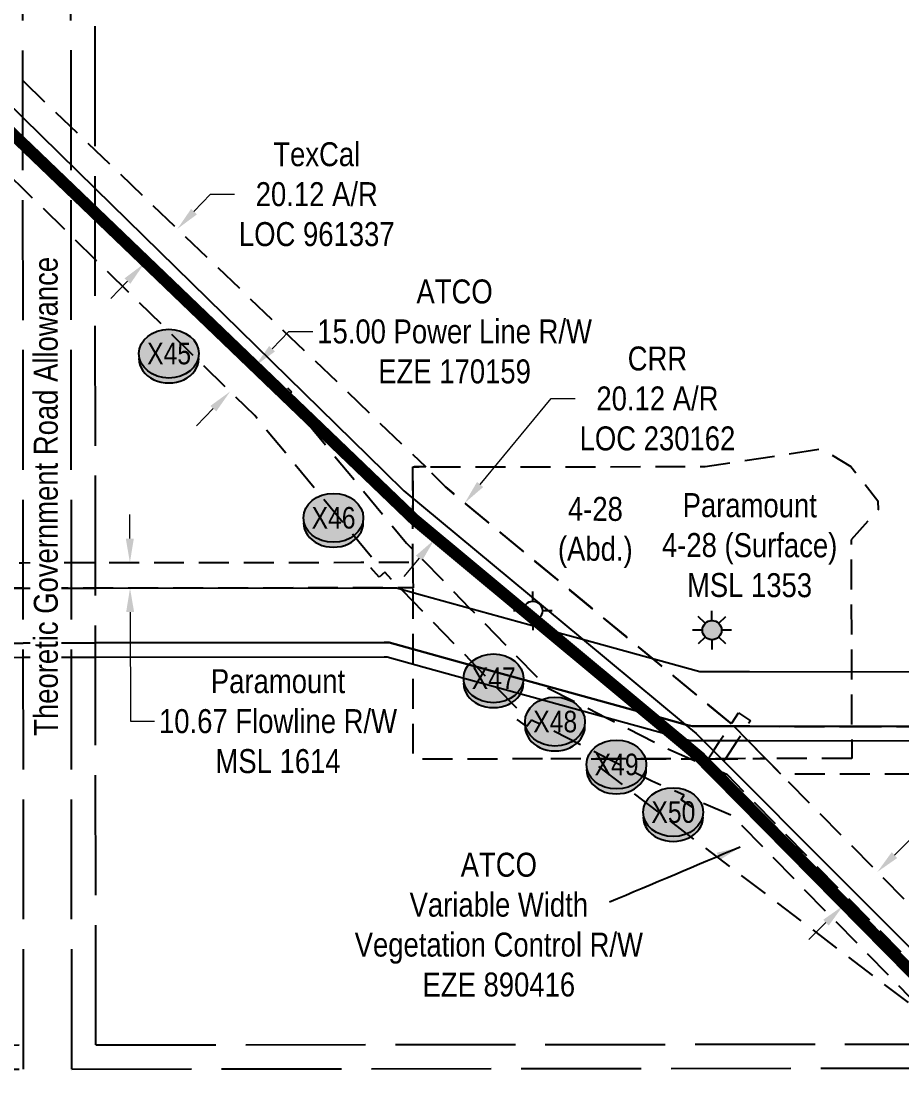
# Model space of a CAD drawing. Extents: x 500622 to 512229, y 6022177 to 6028063.
# Drawn here: x 503147.6 to 503515, y 6026365.4 to 6026805 of the extents above; entities that cross this region are included whole.
import ezdxf
from ezdxf.enums import TextEntityAlignment as Align

# ---------------------------------------------------------------- set-up
doc = ezdxf.new("R2010")
doc.units = 0
doc.header["$LTSCALE"] = 5
doc.header["$PDMODE"] = 3
doc.header["$PDSIZE"] = 30
for name, pattern in [('foc-ACCESSROAD', [3.75, 2.5, -1.25]), ('foc-FLOWLINE', [3.75, 2.5, -1.25]), ('foc-UNSURVEYED', [12.5, 10, -2.5])]:
    doc.linetypes.add(name, pattern=pattern)
doc.layers.get('Defpoints').update_dxf_attribs({"color": 9})
for name, color, linetype in [('F-AR', 190, 'foc-ACCESSROAD'), ('F-EZE', 190, 'foc-FLOWLINE'), ('F-RW', 190, 'Continuous'), ('F-WS', 190, 'foc-ACCESSROAD'), ('F-WS-S', 190, 'Continuous'), ('L-ROAD-T', 7, 'Continuous'), ('L-USEC', 7, 'foc-UNSURVEYED'), ('P-CROSSINGS', 250, 'Continuous')]:
    doc.layers.add(name, color=color, linetype=linetype)
for name, color, linetype, lineweight in [('F-AR-T', 190, 'Continuous', 9), ('F-EZE-T', 190, 'Continuous', 9), ('F-RW-T2', 190, 'Continuous', 9), ('F-WS-T', 190, 'Continuous', 9)]:
    doc.layers.add(name, color=color, linetype=linetype, lineweight=lineweight)
doc.layers.add('P-PROPOSED-WL2', color=7, linetype='Continuous', true_color=0x05c1ff)
doc.styles.add('80CG', font='ARIALN.TTF', dxfattribs={"height": 10})
doc.styles.add('80L', font='ARIALN.TTF', dxfattribs={"height": 10})
doc.styles.add('Crossing', font='ARIALN.TTF', dxfattribs={"height": 10})
doc.dimstyles.new('Compass 5 000', dxfattribs={"dimscale": 5, "dimtxt": 9, "dimasz": 2, "dimexe": 0.2, "dimexo": 0.0625, "dimgap": 0.5, "dimtad": 0, "dimtih": 1, "dimtoh": 1, "dimzin": 0, "dimdsep": 46, "dimtxsty": '80CG', "dimcen": 0.1, "dimse1": 1, "dimse2": 1, "dimclrd": 256, "dimclrt": 256, "dimaunit": 1, "dimadec": 4, "dimazin": 0, "dimtfac": 0.06, "dimtofl": 0, "dimtmove": 0, "dimatfit": 1, "dimfxl": 0.2, "dimtolj": 1, "dimtzin": 0, "dimlwd": -1, "dimarcsym": 0})

# ---------------------------------------------------------------- blocks, each defined once
blk = doc.blocks.new('*D888')
at = {"layer": 'Defpoints', "color": 0, "transparency": 16777216}
for p in [(503192.98, 6026579.12), (503257.02, 6026579.4), (503257.06, 6026568.74)]:
    blk.add_point(p, dxfattribs=at)
at = {"layer": 'F-RW-T2', "transparency": 16777216}
for p, q in [((503192.94, 6026589.12), (503192.9, 6026599.12)), ((503193.08, 6026558.46), (503193.28, 6026512.91)), ((503193.28, 6026512.91), (503203.28, 6026512.91))]:
    blk.add_line(p, q, dxfattribs=at)
for points in [[(503194.61, 6026589.13), (503191.27, 6026589.11), (503192.98, 6026579.12)], [(503194.74, 6026558.46), (503191.41, 6026558.45), (503193.03, 6026568.46)]]:
    blk.add_solid(points, dxfattribs=at)
at = {"layer": 'F-RW-T2', "transparency": 16777216, "insert": (503254.77, 6026512.91), "char_height": 10, "attachment_point": 5, "style": '80CG'}
blk.add_mtext('\\A1;Paramount\\P10.67 Flowline R/W\\PMSL 1614', dxfattribs=at)
blk = doc.blocks.new('*D889')
at = {"layer": 'Defpoints', "color": 0, "transparency": 16777216}
for p in [(503016.81, 6026885.09), (503107.25, 6026796.46), (503096.75, 6026785.74)]:
    blk.add_point(p, dxfattribs=at)
at = {"layer": 'F-RW-T2', "transparency": 16777216}
for p, q in [((503023.8, 6026892.24), (503038.17, 6026906.9)), ((503038.17, 6026906.9), (503048.17, 6026906.9)), ((502999.3, 6026867.23), (502992.3, 6026860.09))]:
    blk.add_line(p, q, dxfattribs=at)
for points in [[(503022.61, 6026893.4), (503024.99, 6026891.07), (503016.81, 6026885.09)], [(502998.11, 6026868.4), (503000.49, 6026866.07), (503006.3, 6026874.37)]]:
    blk.add_solid(points, dxfattribs=at)
at = {"layer": 'F-RW-T2', "transparency": 16777216, "insert": (503107.31, 6026906.9), "char_height": 10, "attachment_point": 5, "style": '80CG', "bg_fill": 3, "box_fill_scale": 1.1, "bg_fill_color": 256, "bg_fill_true_color": 13158600, "bg_fill_transparency": 0}
blk.add_mtext('\\A1;ATCO\\P15.00 Power Line R/W\\PEZE 170159', dxfattribs=at)
blk = doc.blocks.new('*D890')
at = {"layer": 'Defpoints', "color": 0, "transparency": 16777216}
for p in [(503205.09, 6026700.59), (503194.58, 6026689.87), (503245.28, 6026661.2)]:
    blk.add_point(p, dxfattribs=at)
at = {"layer": 'F-RW-T2', "transparency": 16777216}
for p, q in [((503252.28, 6026668.35), (503259.28, 6026675.49)), ((503259.28, 6026675.49), (503269.28, 6026675.49)), ((503227.78, 6026643.34), (503220.78, 6026636.2))]:
    blk.add_line(p, q, dxfattribs=at)
for points in [[(503251.09, 6026669.51), (503253.47, 6026667.18), (503245.28, 6026661.2)], [(503226.59, 6026644.51), (503228.97, 6026642.18), (503234.78, 6026650.48)]]:
    blk.add_solid(points, dxfattribs=at)
at = {"layer": 'F-RW-T2', "transparency": 16777216, "insert": (503328.42, 6026675.49), "char_height": 10, "attachment_point": 5, "style": '80CG'}
blk.add_mtext('\\A1;ATCO\\P15.00 Power Line R/W\\PEZE 170159', dxfattribs=at)
blk = doc.blocks.new('*D896')
at = {"layer": 'Defpoints', "color": 0, "transparency": 16777216}
for p in [(503487.44, 6026467.66), (503473.11, 6026453.53), (503504.8, 6026450.06)]:
    blk.add_point(p, dxfattribs=at)
at = {"layer": 'F-AR-T', "transparency": 16777216}
for p, q in [((503511.92, 6026457.08), (503519.04, 6026464.1)), ((503519.04, 6026464.1), (503529.04, 6026464.1)), ((503483.36, 6026428.9), (503476.24, 6026421.88))]:
    blk.add_line(p, q, dxfattribs=at)
for points in [[(503510.75, 6026458.26), (503513.09, 6026455.89), (503504.8, 6026450.06)], [(503482.18, 6026430.09), (503484.53, 6026427.71), (503490.47, 6026435.92)]]:
    blk.add_solid(points, dxfattribs=at)
at = {"layer": 'F-AR-T', "transparency": 16777216, "insert": (503563.36, 6026464.1), "char_height": 10, "attachment_point": 5, "style": '80CG'}
blk.add_mtext('\\A1;CRR\\P20.12 A/R\\PLOC 211338', dxfattribs=at)
blk = doc.blocks.new('*D897')
at = {"layer": 'Defpoints', "color": 0, "transparency": 16777216}
for p in [(503332.69, 6026604.01), (503333.14, 6026603.64), (503320.4, 6026588.28)]:
    blk.add_point(p, dxfattribs=at)
at = {"layer": 'F-AR-T', "transparency": 16777216}
for p, q in [((503339.08, 6026611.71), (503368.78, 6026647.53)), ((503368.78, 6026647.53), (503378.78, 6026647.53)), ((503313.58, 6026580.95), (503307.19, 6026573.25))]:
    blk.add_line(p, q, dxfattribs=at)
for points in [[(503337.79, 6026612.77), (503340.36, 6026610.64), (503332.69, 6026604.01)], [(503312.29, 6026582.01), (503314.86, 6026579.89), (503319.96, 6026588.65)]]:
    blk.add_solid(points, dxfattribs=at)
at = {"layer": 'F-AR-T', "transparency": 16777216, "insert": (503413.05, 6026647.53), "char_height": 10, "attachment_point": 5, "style": '80CG'}
blk.add_mtext('\\A1;CRR\\P20.12 A/R\\PLOC 230162', dxfattribs=at)
blk = doc.blocks.new('*D910')
at = {"layer": 'Defpoints', "color": 0, "transparency": 16777216}
for p in [(503212.79, 6026718.32), (503281.87, 6026652.11), (503267.95, 6026637.59)]:
    blk.add_point(p, dxfattribs=at)
at = {"layer": 'F-EZE-T', "transparency": 16777216}
for p, q in [((503219.71, 6026725.54), (503226.63, 6026732.76)), ((503226.63, 6026732.76), (503236.63, 6026732.76)), ((503191.95, 6026696.57), (503185.03, 6026689.35))]:
    blk.add_line(p, q, dxfattribs=at)
for points in [[(503218.51, 6026726.69), (503220.92, 6026724.38), (503212.79, 6026718.32)], [(503190.75, 6026697.72), (503193.15, 6026695.42), (503198.87, 6026703.79)]]:
    blk.add_solid(points, dxfattribs=at)
at = {"layer": 'F-EZE-T', "transparency": 16777216, "insert": (503270.93, 6026732.76), "char_height": 10, "attachment_point": 5, "style": '80CG'}
blk.add_mtext('\\A1;TexCal\\P20.12 A/R\\PLOC 961337', dxfattribs=at)
blk = doc.blocks.new('Gabd')
for p, q in [((0, 0.808), (0, 1.616)), ((-0.808, 0), (-1.616, 0)), ((1.616, 0), (0.808, 0)), ((0, -0.808), (0, -1.616))]:
    blk.add_line(p, q)
blk.add_circle((0, 0), 0.8)
blk = doc.blocks.new('GAS')
h = blk.add_hatch(color=255)
h.dxf.hatch_style = 1
edge = h.paths.add_edge_path()
edge.add_arc((0, 0), 0.9, 0, 360)
for p, q in [((-0.571, 0.571), (-1.142, 1.142)), ((0, 0.808), (0, 1.616)), ((0.571, 0.571), (1.142, 1.142)), ((-0.808, 0), (-1.616, 0)), ((1.616, 0), (0.808, 0)), ((-0.571, -0.571), (-1.142, -1.142)), ((0, -0.808), (0, -1.616)), ((1.142, -1.142), (0.571, -0.571))]:
    blk.add_line(p, q)
blk.add_circle((0, 0), 0.8)
blk = doc.blocks.new('xing2')
h = blk.add_hatch(color=50)
h.dxf.hatch_style = 1
edge = h.paths.add_edge_path()
edge.add_ellipse((0, 0), major_axis=(-12.5, 0), ratio=0.816297, start_angle=0, end_angle=360)
h = blk.add_hatch(color=250)
h.dxf.hatch_style = 1
edge = h.paths.add_edge_path()
edge.add_ellipse((0, -2.05), major_axis=(-12.5, 0), ratio=0.816297, start_angle=0, end_angle=180)
edge.add_line((12.5, -2.05), (12.5, 0))
edge.add_ellipse((0, 0), major_axis=(-12.5, 0), ratio=0.816297, start_angle=0, end_angle=180, ccw=False)
edge.add_line((-12.5, 0), (-12.5, -2.05))
at = {"color": 250}
blk.add_ellipse((0, 0), major_axis=(-12.5, 0), ratio=0.816297, dxfattribs=at)
blk.add_ellipse((0, -2.05), major_axis=(-12.5, 0), ratio=0.816297, start_param=0, end_param=3.141593, dxfattribs=at)
at = {"color": 250, "style": 'Crossing'}
blk.add_attdef('CROSSING', text='', height=9, dxfattribs=at).set_placement((0.09, 0.02), align=Align.MIDDLE_CENTER)
at = {"color": 250, "style": 'Crossing', "flags": 1}
for tag, p in [('OWNER', (0.09, -12.49)), ('DESCRIPTION', (0.09, -25.77)), ('LOCATION', (0.09, -39.3)), ('DWG_REF', (0.09, -52.84))]:
    blk.add_attdef(tag, text='', height=9, dxfattribs=at).set_placement(p, align=Align.MIDDLE_CENTER)

msp = doc.modelspace()

# ---------------------------------------------------------------- linework, layer by layer
at = {"layer": 'F-AR', "flags": 128}
for points in [[(502972.298, 6026948.578), (502997.013, 6026925.122), (503148.309, 6026780.12), (503178.49, 6026751.193), (503316.365, 6026619.054), (503311.06, 6026619.053), (503311.065, 6026605.863), (503311.068, 6026597.937), (503311.068, 6026596.261), (503178.511, 6026723.305), (503148.33, 6026752.472), (503109.905, 6026789.058), (503023.252, 6026872.107), (502982.23, 6026911.422), (502957.517, 6026934.881), (502950.337, 6026941.872), (502945.125, 6026937.147), (502907.599, 6026902.283), (502896.408, 6026891.919), (502872.013, 6026869.327), (502763.488, 6026762.97), (502734.228, 6026734.185), (502720.193, 6026720.307), (502713.486, 6026713.652), (502602.97, 6026603.976), (502602.961, 6026616.174), (502602.949, 6026632.309), (502706.058, 6026734.566), (502717.218, 6026745.579), (502721.292, 6026749.584), (502725.982, 6026754.226), (502734.642, 6026762.771), (502749.407, 6026777.341), (502858.043, 6026883.808), (502865.861, 6026891.22), (502879.942, 6026904.129), (502891.09, 6026914.475), (502935.934, 6026956.088), (502945.964, 6026965.418), (502950.551, 6026969.653), (502953.885, 6026966.422), (502957.436, 6026962.981), (502965.093, 6026955.652), (502972.298, 6026948.578)], [(503450.889, 6026504.72), (503458.186, 6026497.322), (503441.949, 6026497.317), (503439.711, 6026497.316), (503432.96, 6026497.313), (503431.101, 6026497.312), (503429.902, 6026497.312), (503418.135, 6026507.106), (503406.697, 6026516.583), (503363.8, 6026552.126), (503311.068, 6026596.095), (503311.068, 6026597.937), (503311.065, 6026605.863), (503311.06, 6026619.052), (503316.365, 6026619.054), (503324.628, 6026610.694), (503410.98, 6026539.1), (503443.9, 6026511.807), (503444.88, 6026510.812), (503450.889, 6026504.72)], [(502629.777, 6026567.826), (502602.998, 6026567.797), (502602.99, 6026578.469), (502636.103, 6026578.505), (502673.091, 6026578.545), (503148.462, 6026579.08), (503178.62, 6026579.113), (503289.342, 6026579.237), (503306.832, 6026579.257), (503311.073, 6026579.262), (503311.076, 6026572.21), (503311.079, 6026568.589), (503304.205, 6026568.582), (503299.044, 6026568.576), (503295.765, 6026568.572), (503178.629, 6026568.441), (503148.47, 6026568.407), (502668.011, 6026567.867), (502667.429, 6026567.867), (502631.132, 6026567.828), (502629.777, 6026567.826)], [(503940.318, 6025981.474), (503939.699, 6025980.514), (503937.371, 6025982.873), (503633.794, 6026290.646), (503577.114, 6026348.109), (503568.462, 6026356.888), (503547.396, 6026378.239), (503429.91, 6026497.312), (503431.101, 6026497.312), (503432.96, 6026497.313), (503439.711, 6026497.315), (503441.949, 6026497.316), (503458.186, 6026497.322), (503464.591, 6026490.829), (503575.609, 6026378.267), (503605.328, 6026348.137), (503950.131, 6025998.569), (503957.678, 6025995.55), (503967.794, 6025991.503), (503957.205, 6025991.311), (503946.23, 6025991.112), (503945.707, 6025990.343), (503942.415, 6025984.913), (503940.318, 6025981.474)]]:
    msp.add_lwpolyline(points, close=True, dxfattribs=at)
at = {"layer": 'F-AR'}
msp.add_lwpolyline([(503998.022, 6026492.408), (503998.796, 6026490.584), (503970.427, 6026490.598), (503464.591, 6026490.829), (503458.186, 6026497.322), (503450.889, 6026504.72), (503444.88, 6026510.812), (503451.528, 6026510.811), (503493.981, 6026510.801), (503873.454, 6026510.727), (503881.933, 6026510.725), (503941.276, 6026510.716), (503943.37, 6026510.716), (503970.409, 6026510.712), (503990.255, 6026510.708), (503992.841, 6026504.616), (503998.022, 6026492.408)], close=True, dxfattribs=at)
at = {"layer": 'F-EZE', "flags": 128}
for points in [[(503178.508, 6026726.636), (503253.993, 6026652.668), (503256.321, 6026654.793), (503260.368, 6026650.361), (503258.163, 6026648.348), (503262.592, 6026642.72), (503308.388, 6026587.238), (503311.073, 6026584.476), (503334.711, 6026560.158), (503366.2, 6026527.765), (503366.874, 6026527.072), (503391.835, 6026514.367), (503417.101, 6026501.508), (503426.869, 6026497.307), (503432.572, 6026494.686), (503433.002, 6026495.408), (503434.256, 6026497.313), (503436.426, 6026500.608), (503439.135, 6026504.722), (503443.145, 6026510.812), (503443.866, 6026511.872), (503446.838, 6026516.422), (503451.851, 6026513.121), (503450.33, 6026510.811), (503448.148, 6026507.497), (503446.321, 6026504.721), (503441.445, 6026497.316), (503440.756, 6026496.269), (503438.224, 6026492.424), (503441.986, 6026490.806), (503552.242, 6026378.243), (503581.756, 6026348.113), (503677.055, 6026250.828), (503934.077, 6025988.455), (503941.244, 6025986.096), (503942.803, 6025985.581), (503956.065, 6025981.088), (503957.056, 6025980.891), (503966.272, 6025977.857), (503970.898, 6025976.335), (503976.888, 6025974.363), (504231.225, 6025981.286), (504239.354, 6025981.508), (504243.548, 6025981.622), (504244.005, 6025981.635), (504260.85, 6025963.706), (504415.54, 6025799.074), (504514.391, 6025693.879), (504555.616, 6025654.046), (504668.439, 6025545.035), (504773.343, 6025443.68), (504803.533, 6025414.511), (505056.584, 6025170.01), (505064.131, 6025162.718), (505121.189, 6025107.593), (505120.386, 6025106.761), (505118.3, 6025104.603), (505116.215, 6025102.445), (505113.891, 6025100.04), (505107.044, 6025106.655), (505104.788, 6025104.284), (505136.413, 6025074.188), (505148.624, 6025062.568), (505150.81, 6025064.721), (505153.178, 6025062.317), (505155.023, 6025060.445), (505152.974, 6025058.428), (505217.677, 6024996.857), (505232.384, 6024988.111), (505239.788, 6024987.264), (505249.744, 6024986.126), (505259.698, 6024984.988), (505272.644, 6024983.508), (505372.925, 6024972.044), (505595.76, 6024947.59), (505729.555, 6024932.908), (506054.394, 6024898.619), (506077.115, 6024896.221), (506087.015, 6024894.915), (506087.509, 6024899.638), (506099.497, 6024898.352), (506102.429, 6024898.037), (506101.952, 6024893.594), (506107.432, 6024893.012), (506105.846, 6024878.09), (506100.351, 6024878.674), (506099.318, 6024868.758), (506098.481, 6024860.874), (506097.837, 6024854.811), (506097.206, 6024848.744), (506096.43, 6024842.034), (506170.129, 6024834.14), (506170.033, 6024841.051), (506169.949, 6024847.191), (506169.864, 6024853.332), (506169.754, 6024861.318), (506169.541, 6024876.751), (506175.542, 6024876.833), (506175.765, 6024860.684), (506175.875, 6024852.698), (506175.96, 6024846.557), (506176.045, 6024840.417), (506176.141, 6024833.495), (506397.751, 6024809.756), (506427.914, 6024806.524), (506626.097, 6024785.286), (506656.44, 6024782.035), (507018.375, 6024743.27), (507068.556, 6024737.896), (507087.885, 6024735.826), (507110.954, 6024733.355), (507138.525, 6024730.401), (507149.975, 6024729.176), (507167.813, 6024727.267), (507213.486, 6024722.379), (507219.814, 6024721.702), (507223.602, 6024721.296), (507384.284, 6024704.1), (507399.193, 6024702.505), (507400.016, 6024702.416), (507400.982, 6024704.098), (507404.857, 6024710.748), (507406.439, 6024713.471), (507415.935, 6024729.815), (507417.804, 6024733.032), (507422.547, 6024741.196), (507424.002, 6024743.694), (507429.129, 6024752.524), (507433.934, 6024760.795), (507445.287, 6024780.276), (507446.171, 6024751.986), (507441.367, 6024743.711), (507434.776, 6024732.373), (507432.288, 6024728.09), (507423.448, 6024712.875), (507421.209, 6024709.025), (507418.931, 6024705.102), (507417.35, 6024702.38), (507416.355, 6024700.668), (507419.218, 6024700.361), (507424.208, 6024699.827), (507436.271, 6024698.537), (507439.104, 6024698.234), (507467.004, 6024695.293), (507514.016, 6024690.196), (507526.476, 6024688.901), (507529.721, 6024688.587), (507541.413, 6024687.456), (507556.49, 6024685.971), (508021.797, 6024636.852), (508051.961, 6024633.674), (508194.174, 6024618.69), (508193.849, 6024615.653), (508193.697, 6024614.226), (508206.063, 6024612.922), (508245.85, 6024608.719), (508255.797, 6024607.669), (508257.838, 6024607.453), (508260.552, 6024606.814), (508273.168, 6024603.848), (508283.396, 6024601.443), (508292.995, 6024599.186), (508296.041, 6024598.47), (508296.372, 6024598.393), (508299.086, 6024597.566), (508316.177, 6024592.357), (508323.494, 6024590.127), (508323.496, 6024588.826), (508323.506, 6024583.849), (508317.224, 6024585.763), (508316.189, 6024586.078), (508299.098, 6024591.287), (508296.053, 6024592.215), (508294.808, 6024592.595), (508293.007, 6024593.018), (508283.392, 6024595.279), (508260.608, 6024600.622), (508256.828, 6024601.524), (508255.165, 6024601.7), (508205.431, 6024606.951), (508193.058, 6024608.257), (508192.579, 6024603.773), (508051.987, 6024618.583), (508021.823, 6024621.76), (507594.246, 6024666.795), (507525.331, 6024674.057), (507509.745, 6024675.7), (507475.483, 6024679.311), (507467.914, 6024680.109), (507462.678, 6024680.661), (507452.148, 6024681.771), (507437.346, 6024683.33), (507425.122, 6024684.638), (507420.136, 6024685.172), (507408.1, 6024686.46), (507407.654, 6024685.442), (507404.066, 6024679.518), (507398.326, 6024682.853), (507391.092, 6024687.056), (507391.761, 6024688.208), (507382.524, 6024689.197), (507247.954, 6024703.598), (507237.88, 6024704.676), (507219.838, 6024706.608), (507192.094, 6024709.631), (507172.23, 6024711.703), (507136.927, 6024715.481), (507121.768, 6024717.105), (507098.622, 6024719.583), (507079.294, 6024721.653), (506878.898, 6024743.12), (506655.499, 6024767.048), (506625.157, 6024770.298), (506427.936, 6024791.431), (506397.772, 6024794.662), (506176.35, 6024818.381), (506176.385, 6024815.778), (506170.384, 6024815.695), (506170.337, 6024819.026), (506094.828, 6024827.114), (506094.512, 6024824.166), (506079.592, 6024825.767), (506079.908, 6024828.713), (506074.464, 6024829.296), (506075.706, 6024840.89), (506076.062, 6024844.216), (506081.509, 6024843.633), (506082.293, 6024850.319), (506082.921, 6024856.387), (506083.565, 6024862.45), (506084.398, 6024870.329), (506085.45, 6024880.263), (506075.513, 6024881.313), (506052.805, 6024883.709), (505727.938, 6024917.989), (505595.779, 6024932.492), (505371.276, 6024957.127), (505290.392, 6024966.368), (505277.446, 6024967.846), (505267.492, 6024968.984), (505257.538, 6024970.121), (505241.113, 6024971.998), (505227.506, 6024973.552), (505208.555, 6024984.822), (505147.343, 6025043.072), (505145.543, 6025044.785), (505085.276, 6024985.404), (505084.436, 6024984.182), (505075.131, 6024970.66), (505067.289, 6024959.265), (505060.214, 6024948.982), (505049.216, 6024932.999), (505040.562, 6024938.953), (505060.194, 6024967.483), (505061.025, 6024968.69), (505063.243, 6024971.914), (505075.362, 6024989.487), (505059.88, 6025002.545), (505056.217, 6025005.574), (505060.043, 6025010.199), (505064.298, 6025006.68), (505079.305, 6024994.267), (505137.93, 6025052.031), (505125.44, 6025063.916), (505083.572, 6025103.758), (505076.629, 6025110.366), (505086.974, 6025121.236), (505093.917, 6025114.628), (505096.253, 6025117.082), (505053.573, 6025158.319), (505053.107, 6025157.841), (505051.448, 6025156.147), (505047.165, 6025160.346), (505048.788, 6025162.012), (505049.256, 6025162.49), (504803.549, 6025399.891), (504773.359, 6025429.06), (504733.686, 6025467.39), (504719.211, 6025481.376), (504653.338, 6025545.019), (504509.069, 6025684.415), (504506.884, 6025682.259), (504502.668, 6025686.531), (504504.854, 6025688.689), (504253.121, 6025956.594), (504219.838, 6025970.469), (503978.395, 6025963.896), (503977.9, 6025960.518), (503971.961, 6025961.388), (503972.456, 6025964.763), (503970.909, 6025965.272), (503964.105, 6025967.512), (503956.801, 6025969.916), (503953.88, 6025970.878), (503952.721, 6025971.26), (503937.121, 6025976.395), (503928.363, 6025979.278), (503567.067, 6026348.099), (503537.552, 6026378.229), (503528.995, 6026386.972), (503444.227, 6026473.507), (503429.842, 6026479.694), (503427.962, 6026476.838), (503422.948, 6026480.139), (503424.241, 6026482.102), (503410.727, 6026487.914), (503392.38, 6026497.25), (503360.56, 6026513.447), (503358.544, 6026510.713), (503353.713, 6026514.275), (503355.728, 6026517.009), (503345.956, 6026527.047), (503337.595, 6026535.663), (503311.092, 6026562.928), (503306.106, 6026568.057), (503305.595, 6026568.583), (503299.283, 6026575.076), (503296.955, 6026572.997), (503292.957, 6026577.473), (503294.939, 6026579.244), (503295.284, 6026579.553), (503245.036, 6026640.427), (503178.525, 6026705.607), (503148.344, 6026735.183), (503101.87, 6026780.723), (503016.154, 6026864.722), (502975.174, 6026904.882), (502958.887, 6026920.844), (502951.715, 6026929.499), (502945.148, 6026937.229), (502943.151, 6026939.836), (502939.184, 6026944.624), (502935.572, 6026948.985), (502939.31, 6026952.543), (502941.891, 6026955), (502946.472, 6026959.354), (502950.288, 6026954.743), (502956.234, 6026947.565), (502962.72, 6026939.739), (502969.959, 6026931.001), (502986.192, 6026915.093), (503026.586, 6026875.509), (503112.312, 6026791.504), (503148.327, 6026756.213), (503178.508, 6026726.636)], [(503547.396, 6026378.239), (503568.462, 6026356.888), (503565.26, 6026359.329), (503540.457, 6026378.232), (503503.316, 6026406.553), (503446.257, 6026450.053), (503384.387, 6026497.231), (503394.842, 6026497.251), (503429.923, 6026497.312), (503547.396, 6026378.239)]]:
    msp.add_lwpolyline(points, close=True, dxfattribs=at)
at = {"layer": 'F-RW'}
for points in [[(503116.58, 6026795.859), (503148.321, 6026764.755), (503178.502, 6026735.18), (503299, 6026617.102), (503307.19, 6026609.077), (503381.838, 6026547.146), (503424.655, 6026511.625), (503429.177, 6026507.873), (503432.319, 6026504.723), (503558.52, 6026378.25)], [(503549.916, 6026378.241), (503425.063, 6026503.363), (503421.758, 6026506.105), (503410.341, 6026515.577), (503367.525, 6026551.098), (503303.102, 6026604.545), (503299.007, 6026608.557), (503178.509, 6026726.636), (503148.327, 6026756.212), (503112.312, 6026791.504)], [(502346.684, 6026579.037), (502464.389, 6026572.845), (502481.05, 6026571.969), (502561.265, 6026567.75), (502566.493, 6026567.757), (502580.83, 6026567.773), (502602.998, 6026567.797), (502629.777, 6026567.827), (502667.429, 6026567.868), (503148.47, 6026568.407), (503178.629, 6026568.441), (503295.765, 6026568.573), (503299.044, 6026568.576), (503304.205, 6026568.582), (503315.069, 6026565.582), (503367.525, 6026551.098), (503381.838, 6026547.146), (503430.683, 6026533.66), (503451.507, 6026533.655), (503944.342, 6026533.56)], [(502346.698, 6026556.16), (502464.405, 6026549.968), (502481.067, 6026549.092), (502544.358, 6026545.767), (502557.963, 6026545.046), (502560.671, 6026544.905), (502586.354, 6026544.934), (502603.015, 6026544.952), (502618.903, 6026544.97), (502620.491, 6026544.972), (502648.976, 6026545.003), (502656.554, 6026545.012), (502657.137, 6026545.012), (503148.487, 6026545.564), (503178.646, 6026545.597), (503299.065, 6026545.732), (503301.123, 6026545.734), (503311.198, 6026542.952), (503332.191, 6026537.155), (503410.341, 6026515.577), (503424.655, 6026511.625), (503427.585, 6026510.816), (503451.528, 6026510.81), (503873.454, 6026510.727)], [(503873.454, 6026510.727), (503451.528, 6026510.81), (503427.585, 6026510.816), (503424.655, 6026511.625), (503410.341, 6026515.577), (503332.191, 6026537.155), (503311.198, 6026542.952), (503301.123, 6026545.734), (503299.065, 6026545.732), (503178.646, 6026545.597), (503148.487, 6026545.564), (502657.137, 6026545.012), (502656.554, 6026545.012), (502648.976, 6026545.003), (502620.491, 6026544.972), (502618.903, 6026544.97), (502603.015, 6026544.952), (502586.354, 6026544.934), (502560.671, 6026544.905), (502557.963, 6026545.046), (502544.358, 6026545.767), (502481.067, 6026549.092), (502464.405, 6026549.968), (502346.698, 6026556.16)], [(503970.414, 6026504.62), (503451.534, 6026504.72), (503432.319, 6026504.723), (503426.757, 6026504.725), (503421.758, 6026506.105), (503341.417, 6026528.288), (503315.764, 6026535.371), (503300.298, 6026539.641), (503299.071, 6026539.64), (503178.651, 6026539.505), (503148.492, 6026539.471), (502654.237, 6026538.916), (502653.654, 6026538.916), (502646.127, 6026538.908), (502617.653, 6026538.876), (502616.003, 6026538.874), (502603.02, 6026538.861), (502586.359, 6026538.843), (502560.508, 6026538.814), (502552.045, 6026539.263), (502538.507, 6026539.978), (502481.072, 6026542.997), (502464.41, 6026543.873), (502346.702, 6026550.061)]]:
    msp.add_lwpolyline(points, dxfattribs=at)
at = {"layer": 'F-WS', "flags": 128}
for points in [[(503494.101, 6026497.446), (503458.16, 6026497.345), (503450.886, 6026504.719), (503444.88, 6026510.812), (503443.9, 6026511.807), (503410.98, 6026539.1), (503324.628, 6026610.694), (503316.365, 6026619.054), (503432.915, 6026619.17), (503481.434, 6026626.563), (503493.722, 6026619.206), (503505.056, 6026604.86), (503505.074, 6026601.077), (503493.817, 6026588.664), (503493.988, 6026533.644), (503494.04, 6026510.8), (503494.078, 6026504.729), (503494.101, 6026497.446)], [(503365.074, 6026497.208), (503311.11, 6026497.123), (503311.093, 6026536.661), (503311.149, 6026542.952), (503311.081, 6026566.683), (503311.08, 6026568.589), (503311.078, 6026572.208), (503311.075, 6026579.262), (503311.068, 6026596.058), (503363.8, 6026552.126), (503406.697, 6026516.583), (503418.135, 6026507.105), (503429.923, 6026497.312), (503394.842, 6026497.256), (503365.074, 6026497.208)]]:
    msp.add_lwpolyline(points, close=True, dxfattribs=at)
at = {"layer": 'L-USEC'}
for p, q in [((503148.622, 6026367.812), (503148.012, 6027171.945)), ((503168.731, 6026367.832), (503168.121, 6027171.961)), ((503178.778, 6026377.897), (503178.176, 6027171.968)), ((502346.794, 6026377.077), (503148.608, 6026377.867)), ((503148.608, 6026377.867), (503148.615, 6026377.867)), ((503178.778, 6026377.897), (503970.528, 6026378.679)), ((502346.804, 6026367.023), (503148.618, 6026367.812)), ((503148.618, 6026367.812), (503148.622, 6026367.812)), ((503168.731, 6026367.832), (503970.538, 6026368.624))]:
    msp.add_line(p, q, dxfattribs=at)
at = {"layer": 'P-PROPOSED-WL2', "const_width": 4.997, "flags": 128}
msp.add_lwpolyline([(502192.864, 6026598.759), (502452.125, 6026699.122), (502561.098, 6026743.912), (502620.748, 6026761.92), (502741.493, 6026742.733), (502871.323, 6026870.05), (502950.348, 6026943.245), (503149.022, 6026753.194), (503311.735, 6026597.007), (503430.579, 6026498.049), (503816.175, 6026107.167)], dxfattribs=at)

# ---------------------------------------------------------------- block references
at = {"layer": 'F-WS-S', "xscale": 4.997351250000025, "yscale": 4.997351250000025, "zscale": 4.997351250000025}
for name, p in [('Gabd', (503361.051, 6026558.997)), ('GAS', (503435.803, 6026550.93))]:
    msp.add_blockref(name, p, dxfattribs=at)
at = {"layer": 'P-CROSSINGS', "color": 2, "xscale": 0.999461, "yscale": 0.999461, "zscale": 0.999461}
for p, values in [((503209.237, 6026666.3), {'CROSSING': 'X45'}), ((503277.858, 6026597.794), {'CROSSING': 'X46'}), ((503344.654, 6026530.843), {'CROSSING': 'X47'}), ((503370.311, 6026512.783), {'CROSSING': 'X48'}), ((503395.916, 6026494.889), {'CROSSING': 'X49'}), ((503419.599, 6026475.016), {'CROSSING': 'X50'})]:
    msp.add_blockref('xing2', p, dxfattribs=at).add_auto_attribs(values)

# ---------------------------------------------------------------- texts
at = {"layer": 'F-EZE-T', "insert": (503346.882, 6026428.011), "char_height": 9.99461, "width": 120.27388, "attachment_point": 5, "style": '80CG'}
msp.add_mtext('\\A1;ATCO\\PVariable Width\\PVegetation Control R/W\\PEZE 890416', dxfattribs=at)

# ---------------------------------------------------------------- dimensions: what is measured, and where the dimension line sits
at = {"layer": 'F-AR-T'}
for base, p1, p2, angle, text, picture, middle in [((503332.693, 6026604.007), (503320.403, 6026588.281), (503333.137, 6026603.639), 50.33787, 'CRR\\P20.12 A/R\\PLOC 230162', '*D897', (503413.049, 6026647.531)), ((503504.805, 6026450.056), (503473.108, 6026453.53), (503487.438, 6026467.664), 44.60425, 'CRR\\P20.12 A/R\\PLOC 211338', '*D896', (503563.359, 6026464.1))]:
    dim = msp.add_linear_dim(base=base, p1=p1, p2=p2, angle=angle, text=text, dimstyle='Compass 5 000', dxfattribs=at)
    dim.commit()
    dim.dimension.update_dxf_attribs({"geometry": picture, "text_midpoint": middle, "dimtype": 161})
at = {"layer": 'F-EZE-T'}
dim = msp.add_linear_dim(base=(503212.793, 6026718.318), p1=(503267.949, 6026637.587), p2=(503281.871, 6026652.114), angle=46.21695, text='TexCal\\P20.12 A/R\\PLOC 961337', dimstyle='Compass 5 000', dxfattribs=at)
dim.commit()
dim.dimension.update_dxf_attribs({"geometry": '*D910', "text_midpoint": (503270.932, 6026732.757), "dimtype": 161})
at = {"layer": 'F-RW-T2'}
for base, p1, p2, angle, text, picture, middle in [((503245.281, 6026661.204), (503194.585, 6026689.869), (503205.089, 6026700.589), 45.58126, 'ATCO\\P15.00 Power Line R/W\\PEZE 170159', '*D890', (503328.42, 6026675.489)), ((503192.984, 6026579.121), (503257.065, 6026568.74), (503257.018, 6026579.405), 90.25369, 'Paramount\\P10.67 Flowline R/W\\PMSL 1614', '*D888', (503254.771, 6026512.913))]:
    dim = msp.add_linear_dim(base=base, p1=p1, p2=p2, angle=angle, text=text, dimstyle='Compass 5 000', dxfattribs=at)
    dim.commit()
    dim.dimension.update_dxf_attribs({"geometry": picture, "text_midpoint": middle, "dimtype": 161})

# ---------------------------------------------------------------- leaders
at = {"layer": 'F-EZE-T', "path_type": 1}
msp.add_leader([(503447.626, 6026460.443), (503393.017, 6026437.397)], dimstyle='Compass 5 000', override={"dimgap": 0.5, "dimtad": 0}, dxfattribs=at)

# ---------------------------------------------------------------- next in the draw order: texts
at = {"layer": 'F-WS-T', "attachment_point": 5, "rotation": 359.84585, "style": '80CG', "bg_fill": 3, "box_fill_scale": 1.15, "bg_fill_color": 256, "bg_fill_true_color": 256, "bg_fill_transparency": 0}
for s, insert, char_height, width in [('\\A1;Paramount\\P4-28 (Surface)\\PMSL 1353', (503451.514, 6026586.321), 9.99004, 78.91625), ('\\A1;4-28\\P(Abd.)', (503387.149, 6026591.709), 9.99, 30.56747)]:
    msp.add_mtext(s, dxfattribs=dict(at, insert=insert, char_height=char_height, width=width))
at = {"layer": 'L-ROAD-T', "insert": (503152.88, 6026606.756), "char_height": 9.9947, "width": 199.44177, "attachment_point": 2, "rotation": 90.02557, "style": '80L', "bg_fill": 3, "box_fill_scale": 1.15, "bg_fill_color": 256, "bg_fill_true_color": 256, "bg_fill_transparency": 0}
msp.add_mtext('Theoretic Government Road Allowance', dxfattribs=at)

# ---------------------------------------------------------------- next in the draw order: dimensions: what is measured, and where the dimension line sits
at = {"layer": 'F-RW-T2'}
dim = msp.add_linear_dim(base=(503016.805, 6026885.094), p1=(503096.747, 6026785.744), p2=(503107.251, 6026796.463), angle=45.5806, text='ATCO\\P15.00 Power Line R/W\\PEZE 170159', dimstyle='Compass 5 000', override={"dimtfill": 1}, dxfattribs=at)
dim.commit()
dim.dimension.update_dxf_attribs({"geometry": '*D889', "text_midpoint": (503107.311, 6026906.897), "dimtype": 161})

doc.saveas('drawing.dxf')
